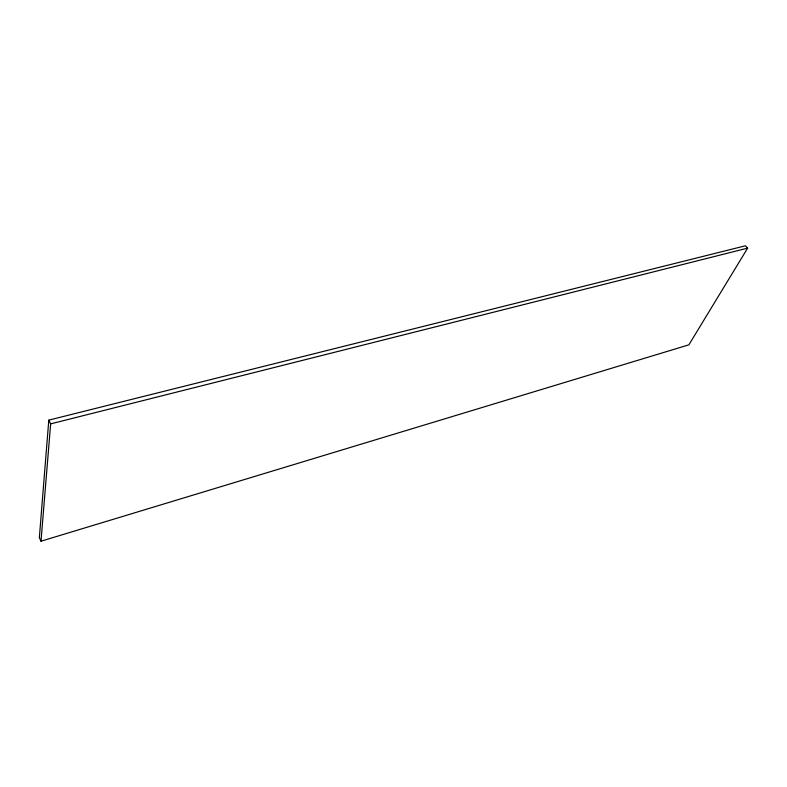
<?xml version="1.0" encoding="UTF-8"?>
<svg xmlns="http://www.w3.org/2000/svg" width="787" height="787" viewBox="0 0 787 787"><rect width="100%" height="100%" fill="white"/><g stroke="black" fill="none" stroke-linecap="round" stroke-linejoin="round"><path stroke-width="1.18" d="M48.794 420.13L39.35 537.649L40.993 541.21L688.871 344.834L747.65 248.131L745.407 245.79L48.794 420.13L50.653 423.878L40.993 541.21M50.653 423.878L747.65 248.131"/></g></svg>
